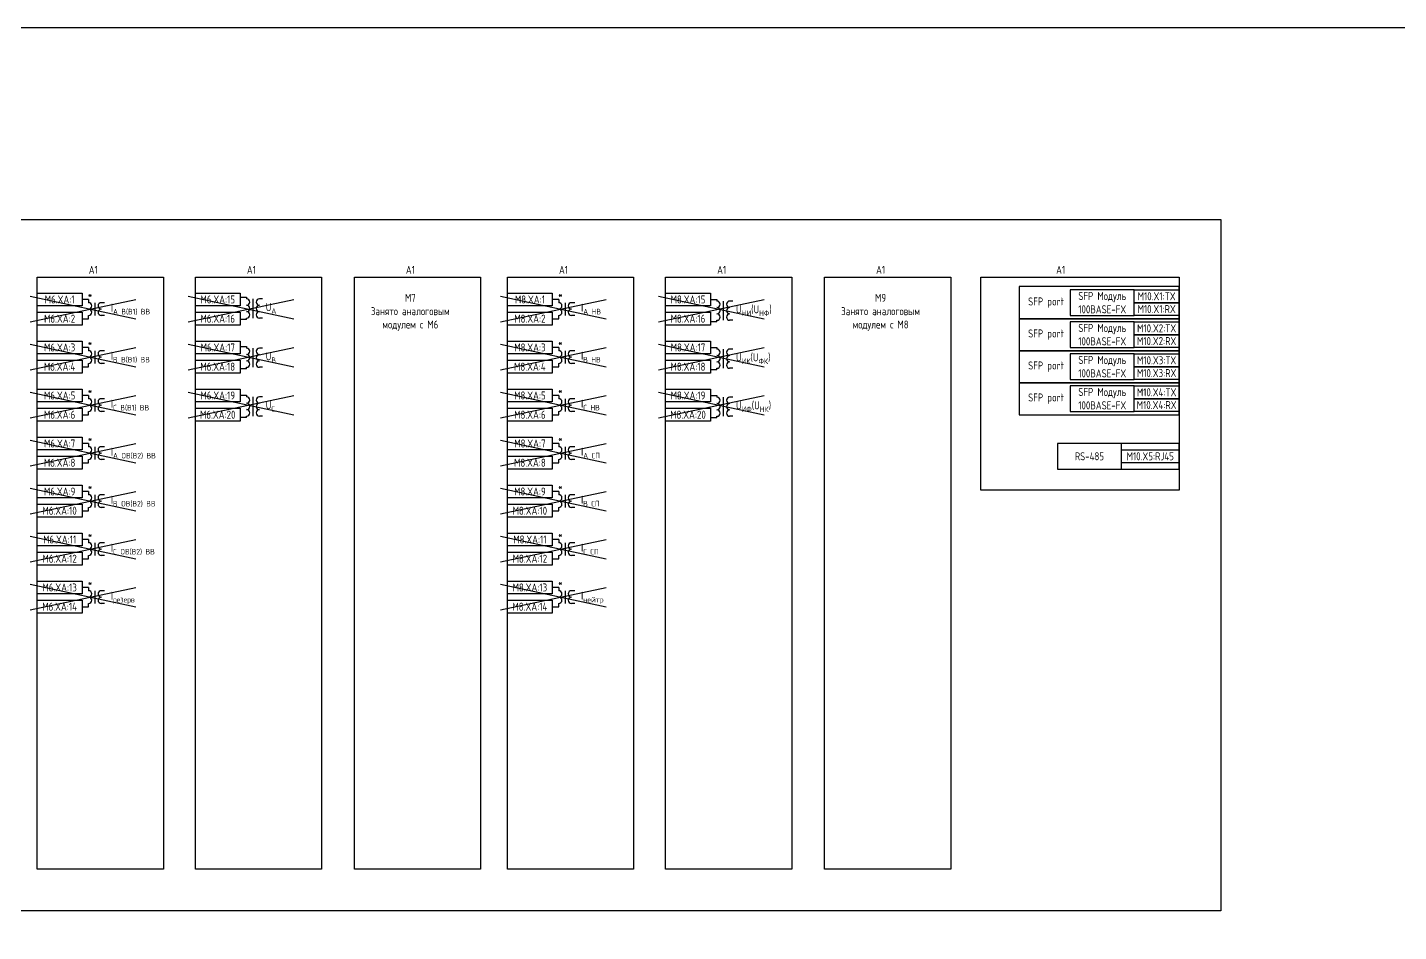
# Model space of a CAD drawing. Header units: millimetres. Extents: x -1117 to 4405, y -90 to 586.
# Drawn here: x 409.1 to 837.5, y 303.5 to 586 of the extents above; entities that cross this region are included whole.
import ezdxf

# ---------------------------------------------------------------- set-up
doc = ezdxf.new("R2010")
doc.units = ezdxf.units.MM
doc.styles.add('Gost_type_A', font='GOST_A.TTF')

msp = doc.modelspace()

# ---------------------------------------------------------------- linework, layer by layer
at = {"color": 6}
for p, q in [((410, 502), (443, 495)), ((459.39, 502), (492.39, 495)), ((556.91, 502), (589.91, 495)), ((606.3, 502), (639.3, 495)), ((410, 494), (443, 501)), ((459.39, 494), (492.39, 501)), ((556.91, 494), (589.91, 501)), ((606.3, 494), (639.3, 501)), ((410, 487), (443, 480)), ((410, 479), (443, 486)), ((459.39, 487), (492.39, 480)), ((459.39, 479), (492.39, 486)), ((556.91, 487), (589.91, 480)), ((556.91, 479), (589.91, 486)), ((606.3, 487), (639.3, 480)), ((606.3, 479), (639.3, 486)), ((410, 472), (443, 465)), ((459.39, 472), (492.39, 465)), ((556.91, 472), (589.91, 465)), ((606.3, 472), (639.3, 465)), ((410, 464), (443, 471)), ((459.39, 464), (492.39, 471)), ((556.91, 464), (589.91, 471)), ((606.3, 464), (639.3, 471)), ((556.91, 457), (589.91, 450)), ((556.91, 449), (589.91, 456)), ((556.91, 442), (589.91, 435)), ((556.91, 434), (589.91, 441)), ((556.91, 427), (589.91, 420)), ((556.91, 419), (589.91, 426)), ((556.91, 412), (589.91, 405)), ((556.91, 404), (589.91, 411))]:
    msp.add_line(p, q, dxfattribs=at)
at = {"ltscale": 4}
for p, q in [((475.61, 501.69), (477.61, 501.69)), ((477.61, 501.69), (477.61, 501.19)), ((477.61, 501.69), (477.61, 501.19)), ((479.61, 501.19), (479.61, 497.19)), ((482.61, 501.19), (481.61, 501.19)), ((428.21, 501), (428.21, 500)), ((428.21, 500.5), (428.21, 500)), ((430.21, 500), (430.21, 496)), ((430.21, 500), (430.21, 496)), ((433.21, 500), (432.21, 500)), ((433.21, 500), (432.21, 500)), ((479.61, 499.19), (479.61, 495.19)), ((575.12, 501), (575.12, 500)), ((575.12, 500.5), (575.12, 500)), ((577.12, 500), (577.12, 496)), ((577.12, 500), (577.12, 496)), ((580.12, 500), (579.12, 500)), ((580.12, 500), (579.12, 500)), ((622.52, 501), (624.52, 501)), ((624.52, 501), (624.52, 500.5)), ((624.52, 501), (624.52, 500.5)), ((626.52, 500.5), (626.52, 496.5)), ((626.52, 498.5), (626.52, 494.5)), ((629.52, 500.5), (628.52, 500.5)), ((428.21, 495), (428.21, 496)), ((433.21, 496), (432.21, 496)), ((433.21, 496), (432.21, 496)), ((477.61, 494.69), (475.61, 494.69)), ((477.61, 494.69), (477.61, 495.19)), ((482.61, 495.19), (481.61, 495.19)), ((575.12, 495), (575.12, 496)), ((580.12, 496), (579.12, 496)), ((580.12, 496), (579.12, 496)), ((624.52, 494), (622.52, 494)), ((624.52, 494), (624.52, 494.5)), ((629.52, 494.5), (628.52, 494.5)), ((428.21, 486), (428.21, 485)), ((428.21, 485.5), (428.21, 485)), ((430.21, 485), (430.21, 481)), ((430.21, 485), (430.21, 481)), ((433.21, 485), (432.21, 485)), ((433.21, 485), (432.21, 485)), ((475.61, 486.31), (477.61, 486.31)), ((477.61, 486.31), (477.61, 485.81)), ((477.61, 486.31), (477.61, 485.81)), ((479.61, 485.81), (479.61, 481.81)), ((482.61, 485.81), (481.61, 485.81)), ((575.12, 486), (575.12, 485)), ((575.12, 485.5), (575.12, 485)), ((577.12, 485), (577.12, 481)), ((577.12, 485), (577.12, 481)), ((580.12, 485), (579.12, 485)), ((580.12, 485), (579.12, 485)), ((622.52, 486), (624.52, 486)), ((624.52, 486), (624.52, 485.5)), ((624.52, 486), (624.52, 485.5)), ((626.52, 485.5), (626.52, 481.5)), ((629.52, 485.5), (628.52, 485.5)), ((428.21, 480), (428.21, 481)), ((433.21, 481), (432.21, 481)), ((433.21, 481), (432.21, 481)), ((477.61, 479.31), (477.61, 479.81)), ((479.61, 483.81), (479.61, 479.81)), ((482.61, 479.81), (481.61, 479.81)), ((575.12, 480), (575.12, 481)), ((580.12, 481), (579.12, 481)), ((580.12, 481), (579.12, 481)), ((626.52, 483.5), (626.52, 479.5)), ((477.61, 479.31), (475.61, 479.31)), ((624.52, 479), (622.52, 479)), ((624.52, 479), (624.52, 479.5)), ((629.52, 479.5), (628.52, 479.5)), ((428.21, 471), (428.21, 470)), ((428.21, 470.5), (428.21, 470)), ((430.21, 470), (430.21, 466)), ((430.21, 470), (430.21, 466)), ((433.21, 470), (432.21, 470)), ((433.21, 470), (432.21, 470)), ((475.61, 471.08), (477.61, 471.08)), ((477.61, 471.08), (477.61, 470.58)), ((477.61, 471.08), (477.61, 470.58)), ((479.61, 470.58), (479.61, 466.58)), ((479.61, 468.58), (479.61, 464.58)), ((482.61, 470.58), (481.61, 470.58)), ((575.12, 471), (575.12, 470)), ((575.12, 470.5), (575.12, 470)), ((577.12, 470), (577.12, 466)), ((577.12, 470), (577.12, 466)), ((580.12, 470), (579.12, 470)), ((580.12, 470), (579.12, 470)), ((622.52, 471), (624.52, 471)), ((624.52, 471), (624.52, 470.5)), ((624.52, 471), (624.52, 470.5)), ((626.52, 470.5), (626.52, 466.5)), ((626.52, 468.5), (626.52, 464.5)), ((629.52, 470.5), (628.52, 470.5)), ((428.21, 465), (428.21, 466)), ((433.21, 466), (432.21, 466)), ((433.21, 466), (432.21, 466)), ((477.61, 464.08), (475.61, 464.08)), ((477.61, 464.08), (477.61, 464.58)), ((482.61, 464.58), (481.61, 464.58)), ((575.12, 465), (575.12, 466)), ((580.12, 466), (579.12, 466)), ((580.12, 466), (579.12, 466)), ((624.52, 464), (622.52, 464)), ((624.52, 464), (624.52, 464.5)), ((629.52, 464.5), (628.52, 464.5)), ((428.21, 456), (428.21, 455)), ((428.21, 455.5), (428.21, 455)), ((430.21, 455), (430.21, 451)), ((430.21, 455), (430.21, 451)), ((433.21, 455), (432.21, 455)), ((433.21, 455), (432.21, 455)), ((575.12, 456), (575.12, 455)), ((575.12, 455.5), (575.12, 455)), ((577.12, 455), (577.12, 451)), ((577.12, 455), (577.12, 451)), ((580.12, 455), (579.12, 455)), ((580.12, 455), (579.12, 455)), ((428.21, 450), (428.21, 451)), ((433.21, 451), (432.21, 451)), ((433.21, 451), (432.21, 451)), ((575.12, 450), (575.12, 451)), ((580.12, 451), (579.12, 451)), ((580.12, 451), (579.12, 451)), ((428.21, 441), (428.21, 440)), ((428.21, 440.5), (428.21, 440)), ((430.21, 440), (430.21, 436)), ((430.21, 440), (430.21, 436)), ((433.21, 440), (432.21, 440)), ((433.21, 440), (432.21, 440)), ((575.12, 441), (575.12, 440)), ((575.12, 440.5), (575.12, 440)), ((577.12, 440), (577.12, 436)), ((577.12, 440), (577.12, 436)), ((580.12, 440), (579.12, 440)), ((580.12, 440), (579.12, 440)), ((428.21, 435), (428.21, 436)), ((433.21, 436), (432.21, 436)), ((433.21, 436), (432.21, 436)), ((575.12, 435), (575.12, 436)), ((580.12, 436), (579.12, 436)), ((580.12, 436), (579.12, 436)), ((428.21, 426), (428.21, 425)), ((428.21, 425.5), (428.21, 425)), ((430.21, 425), (430.21, 421)), ((430.21, 425), (430.21, 421)), ((433.21, 425), (432.21, 425)), ((433.21, 425), (432.21, 425)), ((575.12, 426), (575.12, 425)), ((575.12, 425.5), (575.12, 425)), ((577.12, 425), (577.12, 421)), ((577.12, 425), (577.12, 421)), ((580.12, 425), (579.12, 425)), ((580.12, 425), (579.12, 425)), ((428.21, 420), (428.21, 421)), ((433.21, 421), (432.21, 421)), ((433.21, 421), (432.21, 421)), ((575.12, 420), (575.12, 421)), ((580.12, 421), (579.12, 421)), ((580.12, 421), (579.12, 421)), ((428.21, 411), (428.21, 410)), ((428.21, 410.5), (428.21, 410)), ((430.21, 410), (430.21, 406)), ((430.21, 410), (430.21, 406)), ((433.21, 410), (432.21, 410)), ((433.21, 410), (432.21, 410)), ((575.12, 411), (575.12, 410)), ((575.12, 410.5), (575.12, 410)), ((577.12, 410), (577.12, 406)), ((577.12, 410), (577.12, 406)), ((580.12, 410), (579.12, 410)), ((580.12, 410), (579.12, 410)), ((428.21, 405), (428.21, 406)), ((433.21, 406), (432.21, 406)), ((433.21, 406), (432.21, 406)), ((575.12, 405), (575.12, 406)), ((580.12, 406), (579.12, 406)), ((580.12, 406), (579.12, 406))]:
    msp.add_line(p, q, dxfattribs=at)
for p, q in [((428.21, 501), (426.21, 501)), ((575.12, 501), (573.12, 501)), ((426.21, 495), (428.21, 495)), ((573.12, 495), (575.12, 495)), ((428.21, 486), (426.21, 486)), ((575.12, 486), (573.12, 486)), ((426.21, 480), (428.21, 480)), ((573.12, 480), (575.12, 480)), ((428.21, 471), (426.21, 471)), ((575.12, 471), (573.12, 471)), ((426.21, 465), (428.21, 465)), ((573.12, 465), (575.12, 465)), ((428.21, 456), (426.21, 456)), ((575.12, 456), (573.12, 456)), ((426.21, 450), (428.21, 450)), ((573.12, 450), (575.12, 450)), ((428.21, 441), (426.21, 441)), ((575.12, 441), (573.12, 441)), ((426.21, 435), (428.21, 435)), ((573.12, 435), (575.12, 435)), ((428.21, 426), (426.21, 426)), ((575.12, 426), (573.12, 426)), ((426.21, 420), (428.21, 420)), ((573.12, 420), (575.12, 420)), ((428.21, 411), (426.21, 411)), ((575.12, 411), (573.12, 411)), ((426.21, 405), (428.21, 405)), ((573.12, 405), (575.12, 405))]:
    msp.add_line(p, q)
at = {"color": 114, "true_color": 0x139b48}
for p, q in [((410, 457), (443, 450)), ((410, 449), (443, 456)), ((410, 442), (443, 435)), ((410, 434), (443, 441)), ((410, 427), (443, 420)), ((410, 419), (443, 426)), ((410, 412), (443, 405)), ((410, 404), (443, 411))]:
    msp.add_line(p, q, dxfattribs=at)
at = {"color": 6}
msp.add_lwpolyline([(-1117.42, 586), (4404.54, 586), (4404.54, -90), (-1117.42, -90)], close=True, dxfattribs=at)
for points in [[(0, 526), (782.02, 526), (782.02, 310), (0, 310)], [(412.21, 508), (451.61, 508), (451.61, 323), (412.21, 323)], [(461.61, 508), (501, 508), (501, 323), (461.61, 323)], [(511.27, 508), (550.66, 508), (550.66, 323), (511.27, 323)], [(559.12, 508), (598.52, 508), (598.52, 323), (559.12, 323)], [(608.52, 508), (647.91, 508), (647.91, 323), (608.52, 323)], [(658.18, 508), (697.57, 508), (697.57, 323), (658.18, 323)], [(707.03, 508), (768.92, 508), (768.92, 441.42), (707.03, 441.42)], [(412.21, 503), (426.21, 503), (426.21, 499), (412.21, 499)], [(461.61, 503), (475.61, 503), (475.61, 499), (461.61, 499)], [(559.12, 503), (573.12, 503), (573.12, 499), (559.12, 499)], [(608.52, 503), (622.52, 503), (622.52, 499), (608.52, 499)], [(768.92, 505), (718.92, 505), (718.92, 495), (768.92, 495)], [(754.92, 504), (768.92, 504), (768.92, 500), (754.92, 500)], [(412.21, 497), (426.21, 497), (426.21, 493), (412.21, 493)], [(461.61, 497), (475.61, 497), (475.61, 493), (461.61, 493)], [(559.12, 497), (573.12, 497), (573.12, 493), (559.12, 493)], [(608.52, 497), (622.52, 497), (622.52, 493), (608.52, 493)], [(754.92, 500), (768.92, 500), (768.92, 496), (754.92, 496)], [(768.92, 495), (718.92, 495), (718.92, 485), (768.92, 485)], [(754.92, 494), (768.92, 494), (768.92, 490), (754.92, 490)], [(754.92, 490), (768.92, 490), (768.92, 486), (754.92, 486)], [(412.21, 488), (426.21, 488), (426.21, 484), (412.21, 484)], [(461.61, 488), (475.61, 488), (475.61, 484), (461.61, 484)], [(559.12, 488), (573.12, 488), (573.12, 484), (559.12, 484)], [(608.52, 488), (622.52, 488), (622.52, 484), (608.52, 484)], [(768.92, 485), (718.92, 485), (718.92, 475), (768.92, 475)], [(412.21, 482), (426.21, 482), (426.21, 478), (412.21, 478)], [(461.61, 482), (475.61, 482), (475.61, 478), (461.61, 478)], [(559.12, 482), (573.12, 482), (573.12, 478), (559.12, 478)], [(608.52, 482), (622.52, 482), (622.52, 478), (608.52, 478)], [(754.92, 484), (768.92, 484), (768.92, 480), (754.92, 480)], [(754.92, 480), (768.92, 480), (768.92, 476), (754.92, 476)], [(412.21, 473), (426.21, 473), (426.21, 469), (412.21, 469)], [(461.61, 473), (475.61, 473), (475.61, 469), (461.61, 469)], [(559.12, 473), (573.12, 473), (573.12, 469), (559.12, 469)], [(608.52, 473), (622.52, 473), (622.52, 469), (608.52, 469)], [(768.92, 475), (718.92, 475), (718.92, 465), (768.92, 465)], [(754.92, 474), (768.92, 474), (768.92, 470), (754.92, 470)], [(412.21, 467), (426.21, 467), (426.21, 463), (412.21, 463)], [(461.61, 467), (475.61, 467), (475.61, 463), (461.61, 463)], [(559.12, 467), (573.12, 467), (573.12, 463), (559.12, 463)], [(608.52, 467), (622.52, 467), (622.52, 463), (608.52, 463)], [(754.92, 470), (768.92, 470), (768.92, 466), (754.92, 466)], [(412.21, 458), (426.21, 458), (426.21, 454), (412.21, 454)], [(559.12, 458), (573.12, 458), (573.12, 454), (559.12, 454)], [(412.21, 452), (426.21, 452), (426.21, 448), (412.21, 448)], [(559.12, 452), (573.12, 452), (573.12, 448), (559.12, 448)], [(750.92, 454), (768.92, 454), (768.92, 450), (750.92, 450)], [(412.21, 443), (426.21, 443), (426.21, 439), (412.21, 439)], [(559.12, 443), (573.12, 443), (573.12, 439), (559.12, 439)], [(412.21, 437), (426.21, 437), (426.21, 433), (412.21, 433)], [(559.12, 437), (573.12, 437), (573.12, 433), (559.12, 433)], [(412.21, 428), (426.21, 428), (426.21, 424), (412.21, 424)], [(559.12, 428), (573.12, 428), (573.12, 424), (559.12, 424)], [(412.21, 422), (426.21, 422), (426.21, 418), (412.21, 418)], [(559.12, 422), (573.12, 422), (573.12, 418), (559.12, 418)], [(412.21, 413), (426.21, 413), (426.21, 409), (412.21, 409)], [(559.12, 413), (573.12, 413), (573.12, 409), (559.12, 409)], [(412.21, 407), (426.21, 407), (426.21, 403), (412.21, 403)], [(559.12, 407), (573.12, 407), (573.12, 403), (559.12, 403)]]:
    msp.add_lwpolyline(points, close=True)
at = {"linetype": 'Continuous', "lineweight": 25, "ltscale": 4}
for points in [[(734.92, 496), (754.92, 496), (754.92, 504), (734.92, 504)], [(734.92, 486), (754.92, 486), (754.92, 494), (734.92, 494)], [(734.92, 476), (754.92, 476), (754.92, 484), (734.92, 484)], [(734.92, 466), (754.92, 466), (754.92, 474), (734.92, 474)], [(730.92, 448), (768.92, 448), (768.92, 456), (730.92, 456)], [(730.92, 448), (750.92, 448), (750.92, 456), (730.92, 456)]]:
    msp.add_lwpolyline(points, close=True, dxfattribs=at)
at = {"ltscale": 4}
for centre, start, end in [((477.61, 500.19), 270, 90), ((481.61, 500.19), 90, 270), ((481.61, 500.19), 90, 270), ((428.21, 499), 270, 90), ((428.21, 499), 270, 90), ((428.21, 497), 270, 90), ((428.21, 497), 270, 90), ((432.21, 499), 90, 270), ((432.21, 499), 90, 270), ((432.21, 497), 90, 270), ((432.21, 497), 90, 270), ((477.61, 498.19), 270, 90), ((477.61, 496.19), 270, 90), ((481.61, 498.19), 90, 270), ((481.61, 498.19), 90, 270), ((481.61, 496.19), 90, 270), ((575.12, 499), 270, 90), ((575.12, 499), 270, 90), ((575.12, 497), 270, 90), ((575.12, 497), 270, 90), ((579.12, 499), 90, 270), ((579.12, 499), 90, 270), ((579.12, 497), 90, 270), ((579.12, 497), 90, 270), ((624.52, 499.5), 270, 90), ((624.52, 497.5), 270, 90), ((628.52, 499.5), 90, 270), ((628.52, 499.5), 90, 270), ((628.52, 497.5), 90, 270), ((628.52, 497.5), 90, 270), ((624.52, 495.5), 270, 90), ((628.52, 495.5), 90, 270), ((428.21, 484), 270, 90), ((428.21, 484), 270, 90), ((432.21, 484), 90, 270), ((432.21, 484), 90, 270), ((477.61, 484.81), 270, 90), ((481.61, 484.81), 90, 270), ((481.61, 484.81), 90, 270), ((575.12, 484), 270, 90), ((575.12, 484), 270, 90), ((579.12, 484), 90, 270), ((579.12, 484), 90, 270), ((624.52, 484.5), 270, 90), ((628.52, 484.5), 90, 270), ((628.52, 484.5), 90, 270), ((428.21, 482), 270, 90), ((428.21, 482), 270, 90), ((432.21, 482), 90, 270), ((432.21, 482), 90, 270), ((477.61, 482.81), 270, 90), ((477.61, 480.81), 270, 90), ((481.61, 482.81), 90, 270), ((481.61, 482.81), 90, 270), ((481.61, 480.81), 90, 270), ((575.12, 482), 270, 90), ((575.12, 482), 270, 90), ((579.12, 482), 90, 270), ((579.12, 482), 90, 270), ((624.52, 482.5), 270, 90), ((624.52, 480.5), 270, 90), ((628.52, 482.5), 90, 270), ((628.52, 482.5), 90, 270), ((628.52, 480.5), 90, 270), ((428.21, 469), 270, 90), ((428.21, 469), 270, 90), ((428.21, 467), 270, 90), ((428.21, 467), 270, 90), ((432.21, 469), 90, 270), ((432.21, 469), 90, 270), ((432.21, 467), 90, 270), ((432.21, 467), 90, 270), ((477.61, 469.58), 270, 90), ((477.61, 467.58), 270, 90), ((481.61, 469.58), 90, 270), ((481.61, 469.58), 90, 270), ((481.61, 467.58), 90, 270), ((481.61, 467.58), 90, 270), ((575.12, 469), 270, 90), ((575.12, 469), 270, 90), ((575.12, 467), 270, 90), ((575.12, 467), 270, 90), ((579.12, 469), 90, 270), ((579.12, 469), 90, 270), ((579.12, 467), 90, 270), ((579.12, 467), 90, 270), ((624.52, 469.5), 270, 90), ((624.52, 467.5), 270, 90), ((628.52, 469.5), 90, 270), ((628.52, 469.5), 90, 270), ((628.52, 467.5), 90, 270), ((628.52, 467.5), 90, 270), ((477.61, 465.58), 270, 90), ((481.61, 465.58), 90, 270), ((624.52, 465.5), 270, 90), ((628.52, 465.5), 90, 270), ((428.21, 454), 270, 90), ((428.21, 454), 270, 90), ((432.21, 454), 90, 270), ((432.21, 454), 90, 270), ((575.12, 454), 270, 90), ((575.12, 454), 270, 90), ((579.12, 454), 90, 270), ((579.12, 454), 90, 270), ((428.21, 452), 270, 90), ((428.21, 452), 270, 90), ((432.21, 452), 90, 270), ((432.21, 452), 90, 270), ((575.12, 452), 270, 90), ((575.12, 452), 270, 90), ((579.12, 452), 90, 270), ((579.12, 452), 90, 270), ((428.21, 439), 270, 90), ((428.21, 439), 270, 90), ((428.21, 437), 270, 90), ((428.21, 437), 270, 90), ((432.21, 439), 90, 270), ((432.21, 439), 90, 270), ((432.21, 437), 90, 270), ((432.21, 437), 90, 270), ((575.12, 439), 270, 90), ((575.12, 439), 270, 90), ((575.12, 437), 270, 90), ((575.12, 437), 270, 90), ((579.12, 439), 90, 270), ((579.12, 439), 90, 270), ((579.12, 437), 90, 270), ((579.12, 437), 90, 270), ((428.21, 424), 270, 90), ((428.21, 424), 270, 90), ((432.21, 424), 90, 270), ((432.21, 424), 90, 270), ((575.12, 424), 270, 90), ((575.12, 424), 270, 90), ((579.12, 424), 90, 270), ((579.12, 424), 90, 270), ((428.21, 422), 270, 90), ((428.21, 422), 270, 90), ((432.21, 422), 90, 270), ((432.21, 422), 90, 270), ((575.12, 422), 270, 90), ((575.12, 422), 270, 90), ((579.12, 422), 90, 270), ((579.12, 422), 90, 270), ((428.21, 409), 270, 90), ((428.21, 409), 270, 90), ((428.21, 407), 270, 90), ((428.21, 407), 270, 90), ((432.21, 409), 90, 270), ((432.21, 409), 90, 270), ((432.21, 407), 90, 270), ((432.21, 407), 90, 270), ((575.12, 409), 270, 90), ((575.12, 409), 270, 90), ((575.12, 407), 270, 90), ((575.12, 407), 270, 90), ((579.12, 409), 90, 270), ((579.12, 409), 90, 270), ((579.12, 407), 90, 270), ((579.12, 407), 90, 270)]:
    msp.add_arc(centre, 1, start, end, dxfattribs=at)

# ---------------------------------------------------------------- texts
at = {"char_height": 2.5, "attachment_point": 8, "line_spacing_factor": 0.9, "style": 'Gost_type_A'}
for insert, width in [((429.71, 509), 35), ((479.11, 509), 35), ((528.77, 509), 35), ((576.62, 509), 35), ((626.02, 509), 35), ((675.68, 509), 35), ((731.92, 509), 74.0002)]:
    msp.add_mtext('A1', dxfattribs=dict(at, insert=insert, width=width))
at = {"char_height": 2.5, "style": 'Gost_type_A'}
for s, insert, width, attachment_point in [('M6.XA:1', (419.21, 501), 14, 5), ('*', (428.71, 502.5), 3, 5), ('M6.XA:15', (468.61, 501), 14, 5), ('M7\\PЗанято аналоговым модулем с М6', (528.77, 497), 35, 5), ('M8.XA:1', (566.12, 501), 14, 5), ('*', (575.62, 502.5), 3, 5), ('M8.XA:15', (615.52, 501), 14, 5), ('M9^JЗанято аналоговым модулем с М8', (675.68, 497), 35, 5), ('SFP port', (732.92, 500), 20, 6), ('SFP Mодуль 100BASE-FX', (744.92, 500), 19.9998, 5), ('M10.X1:TX', (761.92, 502), 14, 5), ('\\A1;I{\\H0.7x;\\S^ A B(B1) BВ;}', (435.21, 498), 8, 4), ('\\A1;U{\\H0.7x;\\S^ А;}', (483.61, 498.19), 12, 4), ('\\A1;I{\\H0.7x;\\S^ А НВ;}', (582.12, 498), 8, 4), ('\\A1;U{\\H0.7x;\\S^ НИ;}(U{\\H0.7x;\\S^ НФ;})', (630.52, 497.5), 12, 4), ('M10.X1:RX', (761.92, 498), 14, 5), ('M6.XA:2', (419.2, 495), 14.018, 5), ('M6.XA:16', (468.6, 495), 14.018, 5), ('M8.XA:2', (566.12, 495), 14.018, 5), ('M8.XA:16', (615.51, 495), 14.018, 5), ('SFP Mодуль 100BASE-FX', (744.92, 490), 19.9998, 5), ('M10.X2:TX', (761.92, 492), 14, 5), ('SFP port', (732.92, 490), 20, 6), ('M10.X2:RX', (761.92, 488), 14, 5), ('M6.XA:3', (419.21, 486), 14, 5), ('*', (428.71, 487.5), 3, 5), ('\\A1;I{\\H0.7x;\\S^ B B(B1) BВ;}', (435.21, 483), 8, 4), ('M6.XA:17', (468.61, 486), 14, 5), ('\\A1;U{\\H0.7x;\\S^ В;}', (483.61, 482.81), 12, 4), ('M8.XA:3', (566.12, 486), 14, 5), ('*', (575.62, 487.5), 3, 5), ('\\A1;I{\\H0.7x;\\S^ В НВ;}', (582.12, 483), 8, 4), ('M8.XA:17', (615.52, 486), 14, 5), ('\\A1;U{\\H0.7x;\\S^ ИК;\\H1.42857x;(U\\H0.7x;\\S^ ФК;\\H1.42857x;)}', (630.52, 482.5), 12, 4), ('M6.XA:4', (419.2, 479.99), 14.018, 5), ('M6.XA:18', (468.6, 479.99), 14.018, 5), ('M8.XA:4', (566.12, 479.99), 14.018, 5), ('M8.XA:18', (615.51, 479.99), 14.018, 5), ('SFP port', (732.92, 480), 20, 6), ('SFP Mодуль 100BASE-FX', (744.92, 480), 19.9998, 5), ('M10.X3:TX', (761.92, 482), 14, 5), ('M10.X3:RX', (761.92, 478), 14, 5), ('M6.XA:5', (419.21, 471), 14, 5), ('*', (428.71, 472.5), 3, 5), ('M6.XA:19', (468.61, 471), 14, 5), ('M8.XA:5', (566.12, 471), 14, 5), ('*', (575.62, 472.5), 3, 5), ('M8.XA:19', (615.52, 471), 14, 5), ('SFP port', (732.92, 470), 20, 6), ('SFP Mодуль 100BASE-FX', (744.92, 470), 19.9998, 5), ('M10.X4:TX', (761.92, 472), 14, 5), ('\\A1;I{\\H0.7x;\\S^ C B(B1) BВ;}', (435.21, 468), 8, 4), ('\\A1;U{\\H0.7x;\\S^ С;}', (483.61, 467.58), 9.8643, 4), ('\\A1;I{\\H0.7x;\\S^ С НВ;}', (582.12, 468), 8, 4), ('\\A1;U{\\H0.7x;\\S^ ИФ;\\H1.42857x;(U\\H0.7x;\\S^ НК;\\H1.42857x;)}', (630.52, 467.5), 12, 4), ('M10.X4:RX', (761.92, 468), 14, 5), ('M6.XA:6', (419.2, 464.99), 14.018, 5), ('M6.XA:20', (468.6, 464.99), 14.018, 5), ('M8.XA:6', (566.12, 464.99), 14.018, 5), ('M8.XA:20', (615.51, 464.99), 14.018, 5), ('M6.XA:7', (419.21, 456), 14, 5), ('*', (428.71, 457.5), 3, 5), ('\\A1;I{\\H0.7x;\\S^ A OB(B2) BВ;}', (435.21, 453), 8, 4), ('M8.XA:7', (566.12, 456), 14, 5), ('*', (575.62, 457.5), 3, 5), ('\\A1;I{\\H0.7x;\\S^ А СП;}', (582.12, 453), 8, 4), ('M6.XA:8', (419.2, 449.99), 14.018, 5), ('M8.XA:8', (566.12, 449.99), 14.018, 5), ('RS-485', (740.92, 452), 19.9998, 5), ('M10.X5:RJ45', (759.92, 452), 18.0002, 5), ('M6.XA:9', (419.21, 441), 14, 5), ('*', (428.71, 442.5), 3, 5), ('M8.XA:9', (566.12, 441), 14, 5), ('*', (575.62, 442.5), 3, 5), ('\\A1;I{\\H0.7x;\\S^ B OB(B2) BВ;}', (435.21, 438), 8, 4), ('\\A1;I{\\H0.7x;\\S^ В СП;}', (582.12, 438), 8, 4), ('M6.XA:10', (419.2, 434.99), 14.018, 5), ('M8.XA:10', (566.12, 434.99), 14.018, 5), ('M6.XA:11', (419.21, 426), 14, 5), ('*', (428.71, 427.5), 3, 5), ('\\A1;I{\\H0.7x;\\S^ C OB(B2) BВ;}', (435.21, 423), 8, 4), ('M8.XA:11', (566.12, 426), 14, 5), ('*', (575.62, 427.5), 3, 5), ('\\A1;I{\\H0.7x;\\S^ С СП;}', (582.12, 423), 8, 4), ('M6.XA:12', (419.2, 420), 14.018, 5), ('M8.XA:12', (566.12, 420), 14.018, 5), ('M6.XA:13', (419.21, 411.01), 14, 5), ('*', (428.71, 412.5), 3, 5), ('M8.XA:13', (566.12, 411.01), 14, 5), ('*', (575.62, 412.5), 3, 5), ('\\A1;I{\\H0.7x;\\S^ резерв;}', (435.21, 408), 8, 4), ('\\A1;I{\\H0.7x;\\S^ нейтр;}', (582.12, 408), 8, 4), ('M6.XA:14', (419.2, 405), 14.018, 5), ('M8.XA:14', (566.12, 405), 14.018, 5)]:
    msp.add_mtext(s, dxfattribs=dict(at, insert=insert, width=width, attachment_point=attachment_point))

doc.saveas('drawing.dxf')
